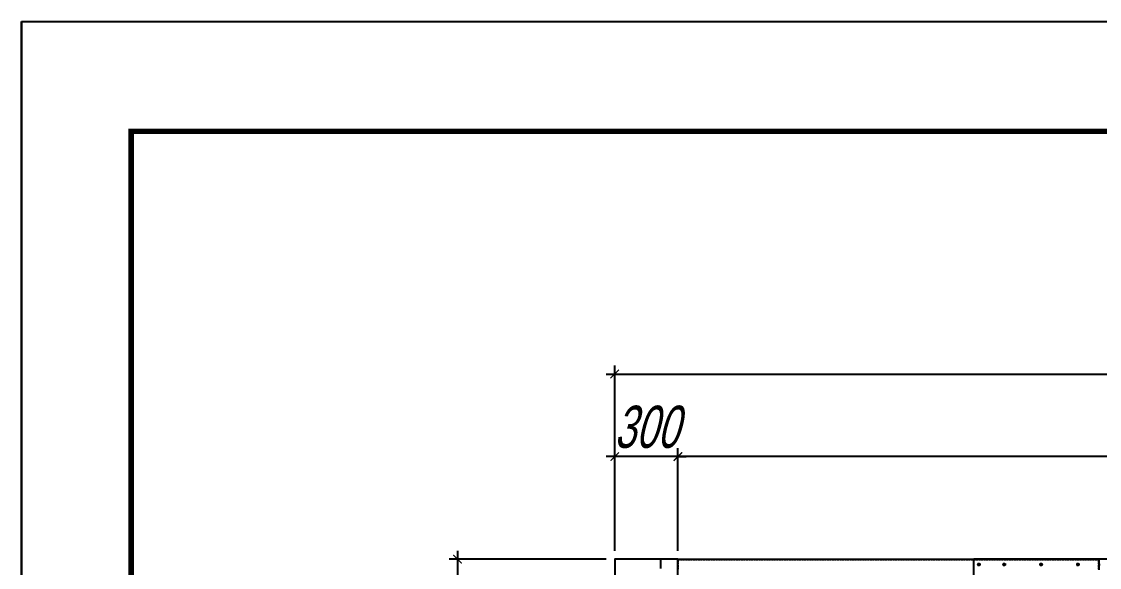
# Model space of a CAD drawing. Header units: millimetres. Extents: x 1037 to 22896, y 879 to 16337.
# Drawn here: x 1037 to 6153, y 13746 to 16337 of the extents above; entities that cross this region are included whole.
import ezdxf

# ---------------------------------------------------------------- set-up
doc = ezdxf.new("R2010")
doc.units = ezdxf.units.MM
doc.linetypes.add('CENTER', pattern=[65, 60, -2, 1, -2])
doc.linetypes.add('HIDDEN', pattern=[3, 2, -1])
doc.layers.get('DEFPOINTS').update_dxf_attribs({"color": 140})
for name, color, linetype in [('2.위생-급수', 5, 'Continuous'), ('CENTER', 1, 'CENTER'), ('냉각탑_form', 1, 'Continuous'), ('숨은선', 5, 'HIDDEN')]:
    doc.layers.add(name, color=color, linetype=linetype)
doc.styles.add('shoptext', font='', dxfattribs={"width": 0.7, "oblique": 15})
doc.styles.get('shoptext').set_extended_font_data('HY울릉도L')
doc.dimstyles.new('SHOP', dxfattribs={"dimscale": 100, "dimtxt": 2, "dimasz": 1, "dimexe": 1, "dimexo": 1, "dimgap": 1, "dimtad": 1, "dimdec": 0, "dimzin": 11, "dimdsep": 46, "dimtxsty": 'shoptext', "dimblk": 'ARCHTICK', "dimcen": 2, "dimdle": 1, "dimclrd": 240, "dimclre": 240, "dimclrt": 7, "dimadec": 0, "dimazin": 0, "dimtfac": 1, "dimtdec": 0, "dimtix": 1, "dimtmove": 2, "dimatfit": 3, "dimfxl": 1, "dimtolj": 1, "dimtzin": 11, "dimarcsym": 0})

# ---------------------------------------------------------------- blocks, each defined once
blk = doc.blocks.new('냉각탑form')
at = {"layer": 'DEFPOINTS'}
blk.add_lwpolyline([(0, 297.073), (420.103, 297.073), (420.103, 0), (0, 0)], close=True, dxfattribs=at)
at = {"layer": '냉각탑_form', "const_width": 0.5}
blk.add_lwpolyline([(10.002, 287.07), (10.002, 10.002), (410.1, 10.002), (410.1, 287.07)], close=True, dxfattribs=at)
blk = doc.blocks.new('_ArchTick')
at = {"color": 0, "linetype": 'ByBlock', "const_width": 0.15}
blk.add_lwpolyline([(-0.5, -0.5), (0.5, 0.5)], dxfattribs=at)
blk = doc.blocks.new('*D48')
at = {"layer": '2.위생-급수', "color": 240, "linetype": 'ByBlock', "lineweight": -2, "transparency": 16777216}
blk.add_line((3106, 13825.4), (3106, 10545.4), dxfattribs=at)
at = {"layer": '2.위생-급수', "color": 240, "lineweight": -2, "transparency": 16777216}
for p, q in [((3812.2, 13785.4), (3066, 13785.4)), ((3812.2, 10585.4), (3066, 10585.4))]:
    blk.add_line(p, q, dxfattribs=at)
at = {"layer": 'DEFPOINTS', "color": 0, "transparency": 16777216}
for p in [(3852.2, 13785.4), (3106, 10585.4), (3852.2, 10585.4)]:
    blk.add_point(p, dxfattribs=at)
at = {"layer": '2.위생-급수', "color": 240, "lineweight": -2, "transparency": 16777216, "xscale": 40, "yscale": 40, "zscale": 40}
for p, rotation in [((3106, 13785.4), 90), ((3106, 10585.4), 270)]:
    blk.add_blockref('_ArchTick', p, dxfattribs=dict(at, rotation=rotation))
at = {"layer": '2.위생-급수', "color": 7, "transparency": 16777216, "insert": (2966, 12185.4), "char_height": 200, "attachment_point": 5, "rotation": 90, "style": 'shoptext'}
blk.add_mtext('\\A1;3200', dxfattribs=at)
blk = doc.blocks.new('_Dot')
at = {"color": 0, "linetype": 'ByBlock', "lineweight": -2}
blk.add_line((-0.5, 0), (-1, 0), dxfattribs=at)
at = {"color": 0, "linetype": 'ByBlock', "const_width": 0.5}
blk.add_lwpolyline([(-0.25, 0, 1), (0.25, 0, 1)], format="xyb", close=True, dxfattribs=at)
blk = doc.blocks.new('*D56')
at = {"layer": '2.위생-급수', "color": 240, "lineweight": -2, "transparency": 16777216}
for p, q in [((3852.2, 13825.4), (3852.2, 14704.1)), ((10552.2, 13825.4), (10552.2, 14704.1))]:
    blk.add_line(p, q, dxfattribs=at)
at = {"layer": '2.위생-급수', "color": 240, "linetype": 'ByBlock', "lineweight": -2, "transparency": 16777216}
blk.add_line((3812.2, 14664.1), (10592.2, 14664.1), dxfattribs=at)
at = {"layer": 'DEFPOINTS', "color": 0, "transparency": 16777216}
for p in [(10552.2, 14664.1), (3852.2, 13785.4), (10552.2, 13785.4)]:
    blk.add_point(p, dxfattribs=at)
at = {"layer": '2.위생-급수', "color": 240, "lineweight": -2, "transparency": 16777216, "xscale": 40, "yscale": 40, "zscale": 40, "rotation": 180}
blk.add_blockref('_ArchTick', (3852.2, 14664.1), dxfattribs=at)
at = {"layer": '2.위생-급수', "color": 240, "lineweight": -2, "transparency": 16777216, "xscale": 40, "yscale": 40, "zscale": 40}
blk.add_blockref('_ArchTick', (10552.2, 14664.1), dxfattribs=at)
at = {"layer": '2.위생-급수', "color": 7, "transparency": 16777216, "insert": (7202.2, 14804.1), "char_height": 200, "attachment_point": 5, "style": 'shoptext'}
blk.add_mtext('\\A1;6700', dxfattribs=at)
blk = doc.blocks.new('*D57')
at = {"layer": '2.위생-급수', "color": 240, "lineweight": -2, "transparency": 16777216}
for p, q in [((3852.2, 13825.4), (3852.2, 14312.4)), ((4152.2, 13825.4), (4152.2, 14312.4))]:
    blk.add_line(p, q, dxfattribs=at)
at = {"layer": '2.위생-급수', "color": 240, "linetype": 'ByBlock', "lineweight": -2, "transparency": 16777216}
for p, q in [((3852.2, 14272.4), (3812.2, 14272.4)), ((4152.2, 14272.4), (3852.2, 14272.4)), ((4152.2, 14272.4), (4192.2, 14272.4))]:
    blk.add_line(p, q, dxfattribs=at)
at = {"layer": 'DEFPOINTS', "color": 0, "transparency": 16777216}
for p in [(3852.2, 14272.4), (3852.2, 13785.4), (4152.2, 13785.4)]:
    blk.add_point(p, dxfattribs=at)
at = {"layer": '2.위생-급수', "color": 240, "lineweight": -2, "transparency": 16777216, "xscale": 40, "yscale": 40, "zscale": 40}
blk.add_blockref('_ArchTick', (3852.2, 14272.4), dxfattribs=at)
at = {"layer": '2.위생-급수', "color": 240, "lineweight": -2, "transparency": 16777216, "xscale": 40, "yscale": 40, "zscale": 40, "rotation": 180}
blk.add_blockref('_ArchTick', (4152.2, 14272.4), dxfattribs=at)
at = {"layer": '2.위생-급수', "color": 7, "transparency": 16777216, "insert": (4002.2, 14412.4), "char_height": 200, "attachment_point": 5, "style": 'shoptext'}
blk.add_mtext('\\A1;300', dxfattribs=at)
blk = doc.blocks.new('*D59')
at = {"layer": '2.위생-급수', "color": 240, "lineweight": -2, "transparency": 16777216}
for p, q in [((4152.2, 13825.4), (4152.2, 14312.4)), ((10252.2, 13825.4), (10252.2, 14312.4))]:
    blk.add_line(p, q, dxfattribs=at)
at = {"layer": '2.위생-급수', "color": 240, "linetype": 'ByBlock', "lineweight": -2, "transparency": 16777216}
blk.add_line((10292.2, 14272.4), (4112.2, 14272.4), dxfattribs=at)
at = {"layer": 'DEFPOINTS', "color": 0, "transparency": 16777216}
for p in [(4152.2, 14272.4), (4152.2, 13785.4), (10252.2, 13785.4)]:
    blk.add_point(p, dxfattribs=at)
at = {"layer": '2.위생-급수', "color": 240, "lineweight": -2, "transparency": 16777216, "xscale": 40, "yscale": 40, "zscale": 40, "rotation": 180}
blk.add_blockref('_ArchTick', (4152.2, 14272.4), dxfattribs=at)
at = {"layer": '2.위생-급수', "color": 240, "lineweight": -2, "transparency": 16777216, "xscale": 40, "yscale": 40, "zscale": 40}
blk.add_blockref('_ArchTick', (10252.2, 14272.4), dxfattribs=at)
at = {"layer": '2.위생-급수', "color": 7, "transparency": 16777216, "insert": (7202.2, 14412.4), "char_height": 200, "attachment_point": 5, "style": 'shoptext'}
blk.add_mtext('\\A1;6100', dxfattribs=at)

msp = doc.modelspace()

# ---------------------------------------------------------------- hatches: boundary and pattern name
h = msp.add_hatch()
h.set_pattern_fill('CROSS', scale=50)
h.set_pattern_definition([(0, (-360815.64, 1851827.8), (317.5, 317.5), [158.75, -476.25]), (90, (-360736.27, 1851748.44), (-317.5, 317.5), [158.75, -476.25])])
h.paths.add_polyline_path([(4152.2, 13785.4), (3852.2, 13785.4), (3852.2, 10585.4), (4152.2, 10585.4)])

# ---------------------------------------------------------------- linework, layer by layer
for p, q in [((4152.2, 13785.4), (6152.2, 13785.4)), ((4152.2, 13735.4), (4152.2, 13785.4)), ((8848.2, 13785.4), (5556.2, 13785.4)), ((5556.2, 12914.4), (5556.2, 13785.4)), ((6152.2, 13735.4), (6152.2, 13785.4)), ((6152.2, 13735.4), (6152.2, 13785.4))]:
    msp.add_line(p, q)
at = {"color": 1}
for p, q in [((6147.7, 13760.4), (6156.7, 13760.4)), ((6151.2, 13760.4), (6157.2, 13760.4))]:
    msp.add_line(p, q, dxfattribs=at)
at = {"color": 7}
msp.add_lwpolyline([(4152.2, 13785.4), (3852.2, 13785.4), (3852.2, 10585.4), (4152.2, 10585.4)], close=True, dxfattribs=at)
for centre, radius in [((5581.2, 13760.4), 4.5), ((5581.2, 13760.4), 3), ((5581.2, 13760.4), 3), ((5581.2, 13760.4), 3), ((5581.2, 13760.4), 3), ((5581.2, 13760.4), 3), ((5581.2, 13760.4), 3), ((5581.2, 13760.4), 3), ((5581.2, 13760.4), 3), ((5581.2, 13760.4), 3), ((5581.2, 13760.4), 3), ((5581.2, 13760.4), 3), ((5581.2, 13760.4), 3), ((5701.3, 13760.4), 4.5), ((5701.3, 13760.4), 3), ((5701.3, 13760.4), 3), ((5701.3, 13760.4), 3), ((5701.3, 13760.4), 3), ((5701.3, 13760.4), 3), ((5701.3, 13760.4), 3), ((5701.3, 13760.4), 3), ((5701.3, 13760.4), 3), ((5701.3, 13760.4), 3), ((5701.3, 13760.4), 3), ((5701.3, 13760.4), 3), ((5701.3, 13760.4), 3), ((5876.3, 13760.4), 4.5), ((5876.3, 13760.4), 3), ((5876.3, 13760.4), 3), ((5876.3, 13760.4), 3), ((5876.3, 13760.4), 3), ((5876.3, 13760.4), 3), ((5876.3, 13760.4), 3), ((5876.3, 13760.4), 3), ((5876.3, 13760.4), 3), ((5876.3, 13760.4), 3), ((5876.3, 13760.4), 3), ((5876.3, 13760.4), 3), ((5876.3, 13760.4), 3), ((6051.3, 13760.4), 4.5), ((6051.3, 13760.4), 3), ((6051.3, 13760.4), 3), ((6051.3, 13760.4), 3), ((6051.3, 13760.4), 3), ((6051.3, 13760.4), 3), ((6051.3, 13760.4), 3), ((6051.3, 13760.4), 3), ((6051.3, 13760.4), 3), ((6051.3, 13760.4), 3), ((6051.3, 13760.4), 3), ((6051.3, 13760.4), 3), ((6051.3, 13760.4), 3)]:
    msp.add_circle(centre, radius)
at = {"layer": 'CENTER'}
for p, q in [((5581.2, 13752.9), (5581.2, 13767.9)), ((5581.2, 13755.4), (5581.2, 13765.4)), ((5581.2, 13755.4), (5581.2, 13765.4)), ((5581.2, 13755.4), (5581.2, 13765.4)), ((5581.2, 13755.4), (5581.2, 13765.4)), ((5581.2, 13755.4), (5581.2, 13765.4)), ((5581.2, 13755.4), (5581.2, 13765.4)), ((5581.2, 13755.4), (5581.2, 13765.4)), ((5581.2, 13755.4), (5581.2, 13765.4)), ((5581.2, 13755.4), (5581.2, 13765.4)), ((5581.2, 13755.4), (5581.2, 13765.4)), ((5581.2, 13755.4), (5581.2, 13765.4)), ((5581.2, 13755.4), (5581.2, 13765.4)), ((5701.3, 13752.9), (5701.3, 13767.9)), ((5701.3, 13755.4), (5701.3, 13765.4)), ((5701.3, 13755.4), (5701.3, 13765.4)), ((5701.3, 13755.4), (5701.3, 13765.4)), ((5701.3, 13755.4), (5701.3, 13765.4)), ((5701.3, 13755.4), (5701.3, 13765.4)), ((5701.3, 13755.4), (5701.3, 13765.4)), ((5701.3, 13755.4), (5701.3, 13765.4)), ((5701.3, 13755.4), (5701.3, 13765.4)), ((5701.3, 13755.4), (5701.3, 13765.4)), ((5701.3, 13755.4), (5701.3, 13765.4)), ((5701.3, 13755.4), (5701.3, 13765.4)), ((5701.3, 13755.4), (5701.3, 13765.4)), ((5876.3, 13752.9), (5876.3, 13767.9)), ((5876.3, 13755.4), (5876.3, 13765.4)), ((5876.3, 13755.4), (5876.3, 13765.4)), ((5876.3, 13755.4), (5876.3, 13765.4)), ((5876.3, 13755.4), (5876.3, 13765.4)), ((5876.3, 13755.4), (5876.3, 13765.4)), ((5876.3, 13755.4), (5876.3, 13765.4)), ((5876.3, 13755.4), (5876.3, 13765.4)), ((5876.3, 13755.4), (5876.3, 13765.4)), ((5876.3, 13755.4), (5876.3, 13765.4)), ((5876.3, 13755.4), (5876.3, 13765.4)), ((5876.3, 13755.4), (5876.3, 13765.4)), ((5876.3, 13755.4), (5876.3, 13765.4)), ((6051.3, 13752.9), (6051.3, 13767.9)), ((6051.3, 13755.4), (6051.3, 13765.4)), ((6051.3, 13755.4), (6051.3, 13765.4)), ((6051.3, 13755.4), (6051.3, 13765.4)), ((6051.3, 13755.4), (6051.3, 13765.4)), ((6051.3, 13755.4), (6051.3, 13765.4)), ((6051.3, 13755.4), (6051.3, 13765.4)), ((6051.3, 13755.4), (6051.3, 13765.4)), ((6051.3, 13755.4), (6051.3, 13765.4)), ((6051.3, 13755.4), (6051.3, 13765.4)), ((6051.3, 13755.4), (6051.3, 13765.4)), ((6051.3, 13755.4), (6051.3, 13765.4)), ((6051.3, 13755.4), (6051.3, 13765.4)), ((5589.6, 13760.4), (5572.6, 13760.4)), ((5586.8, 13760.4), (5575.5, 13760.4)), ((5586.8, 13760.4), (5575.5, 13760.4)), ((5586.8, 13760.4), (5575.5, 13760.4)), ((5709.7, 13760.4), (5692.6, 13760.4)), ((5706.9, 13760.4), (5695.5, 13760.4)), ((5706.9, 13760.4), (5695.5, 13760.4)), ((5706.9, 13760.4), (5695.5, 13760.4)), ((5884.7, 13760.4), (5867.6, 13760.4)), ((5881.9, 13760.4), (5870.5, 13760.4)), ((5881.9, 13760.4), (5870.5, 13760.4)), ((5881.9, 13760.4), (5870.5, 13760.4)), ((6059.7, 13760.4), (6042.6, 13760.4)), ((6056.9, 13760.4), (6045.6, 13760.4)), ((6056.9, 13760.4), (6045.6, 13760.4)), ((6056.9, 13760.4), (6045.6, 13760.4))]:
    msp.add_line(p, q, dxfattribs=at)
at = {"layer": 'DEFPOINTS'}
msp.add_line((1036.8, 16336.8), (1036.8, 879.2), dxfattribs=at)
at = {"layer": '숨은선', "ltscale": 4}
for p, q in [((4152.2, 13783.4), (6152.2, 13783.4)), ((4154.2, 13737.4), (4154.2, 13783.4)), ((6150.2, 13737.4), (6150.2, 13783.4))]:
    msp.add_line(p, q, dxfattribs=at)

# ---------------------------------------------------------------- block references
at = {"layer": '냉각탑_form', "xscale": 52.03301587301628, "yscale": 52.03301587301628, "zscale": 52.03301587301628}
msp.add_blockref('냉각탑form', (1036.8, 879.2), dxfattribs=at)

# ---------------------------------------------------------------- dimensions: what is measured, and where the dimension line sits
at = {"layer": '2.위생-급수', "color": 4}
for base, p1, p2, picture, middle in [((10552.2, 14664.1), (3852.2, 13785.4), (10552.2, 13785.4), '*D56', (7202.2, 14804.1)), ((3852.2, 14272.4), (4152.2, 13785.4), (3852.2, 13785.4), '*D57', (4002.2, 14412.4)), ((4152.2, 14272.4), (10252.2, 13785.4), (4152.2, 13785.4), '*D59', (7202.2, 14412.4))]:
    dim = msp.add_linear_dim(base=base, p1=p1, p2=p2, dimstyle='SHOP', override={"dimscale": 40, "dimtxt": 5, "dimrnd": 5, "dimldrblk": 'Dot', "dimfxl": 1.25, "dimarcsym": 1}, dxfattribs=at)
    dim.commit()
    dim.dimension.update_dxf_attribs({"geometry": picture, "text_midpoint": middle})
dim = msp.add_linear_dim(base=(3106, 10585.4), p1=(3852.2, 13785.4), p2=(3852.2, 10585.4), angle=90, dimstyle='SHOP', override={"dimscale": 40, "dimtxt": 5, "dimrnd": 5, "dimldrblk": 'Dot', "dimfxl": 1.25, "dimarcsym": 1}, dxfattribs=at)
dim.commit()
dim.dimension.update_dxf_attribs({"geometry": '*D48', "text_midpoint": (2966, 12185.4)})

doc.saveas('drawing.dxf')
